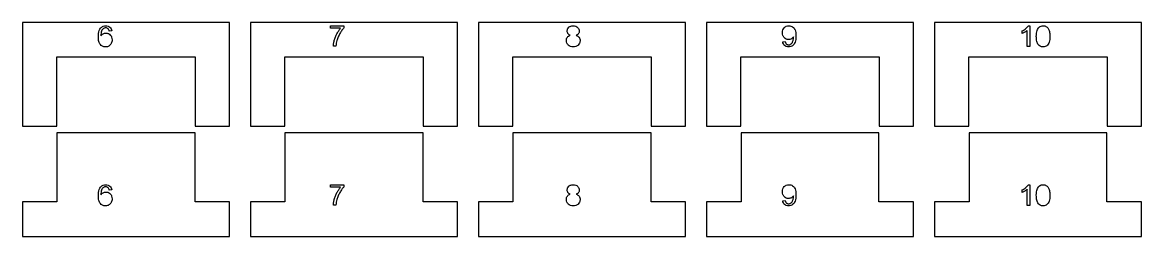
# Model space of a CAD drawing. Header units: millimetres. Extents: x 0 to 327, y -16 to 15.
# Drawn here: x 165 to 327, y -16 to 15 of the extents above; entities that cross this region are included whole.
import ezdxf

# ---------------------------------------------------------------- set-up
doc = ezdxf.new("R2010")
doc.units = ezdxf.units.MM
doc.layers.get('0').update_dxf_attribs({"linetype": 'CONTINUOUS'})

msp = doc.modelspace()

# ---------------------------------------------------------------- linework, layer by layer
for p, q in [((177.93, 13.77), (177.56, 13.74)), ((209.59, 14.15), (209.59, 14.5)), ((209.59, 14.5), (211.53, 14.5)), ((211.06, 14.15), (209.59, 14.15)), ((211.53, 14.5), (211.53, 14.21)), ((309.71, 13.4), (309.71, 13.76)), ((310.45, 11.5), (310.45, 13.85)), ((310.58, 14.51), (310.82, 14.51)), ((310.82, 14.51), (310.82, 11.5)), ((210.39, 11.54), (210.01, 11.54)), ((275.06, 12.19), (275.41, 12.23)), ((310.82, 11.5), (310.45, 11.5)), ((255.99, -1), (236.01, -1)), ((236.01, -1), (236.01, -10.98)), ((255.99, -10.98), (255.99, -1)), ((177.93, -9.23), (177.56, -9.26)), ((209.59, -8.85), (209.59, -8.5)), ((209.59, -8.5), (211.53, -8.5)), ((211.06, -8.85), (209.59, -8.85)), ((211.53, -8.5), (211.53, -8.79)), ((309.71, -9.6), (309.71, -9.24)), ((310.45, -11.5), (310.45, -9.15)), ((310.58, -8.49), (310.82, -8.49)), ((310.82, -8.49), (310.82, -11.5)), ((231, -10.98), (231, -16)), ((236.01, -10.98), (231, -10.98)), ((261, -10.98), (255.99, -10.98)), ((261, -16), (261, -10.98)), ((275.06, -10.81), (275.41, -10.77)), ((210.39, -11.46), (210.01, -11.46)), ((310.82, -11.5), (310.45, -11.5)), ((231, -16), (261, -16))]:
    msp.add_line(p, q)
for points in [[(195, 0), (195, 15), (180, 15), (165, 15), (165, 0), (170, 0), (170, 10), (180, 10), (190.01, 10), (190.01, 0)], [(228, 0), (228, 15), (213, 15), (198, 15), (198, 0), (202.99, 0), (202.99, 10.01), (213, 10.01), (223.01, 10.01), (223.01, 0)], [(261, 0), (261, 15), (246, 15), (231, 15), (231, 0), (235.98, 0), (235.98, 10.01), (246, 10.01), (256.02, 10.01), (256.02, 0)], [(294, 0), (294, 15), (279, 15), (264, 15), (264, 0), (268.98, 0), (268.98, 10.02), (279, 10.02), (289.02, 10.02), (289.02, 0)], [(327, 0), (327, 15), (312, 15), (297, 15), (297, 0), (301.98, 0), (301.98, 10.02), (312, 10.02), (322.03, 10.02), (322.03, 0)], [(165, -10.99), (165, -16), (195, -16), (195, -10.99), (190, -10.99), (190, -1), (180, -1), (170.01, -1), (170.01, -10.99)], [(198, -10.99), (198, -16), (228, -16), (228, -10.99), (222.99, -10.99), (222.99, -1), (213, -1), (203.01, -1), (203.01, -10.99)], [(264, -10.98), (264, -16), (294, -16), (294, -10.98), (288.98, -10.98), (288.98, -1), (279, -1), (269.02, -1), (269.02, -10.98)], [(297, -10.97), (297, -16), (327, -16), (327, -10.97), (321.98, -10.97), (321.98, -1), (312, -1), (302.03, -1), (302.03, -10.97)]]:
    msp.add_lwpolyline(points, close=True)
for points, knots in [([(176, 12.9), (176, 13.23), (176.03, 13.55), (176.18, 13.95), (176.24, 14.07), (176.32, 14.17)], [-0.1260836, -0.1260836, -0.1260836, -0.1260836, -0.0398076, -0.0398076, 0, 0, 0, 0]), ([(176.32, 14.17), (176.37, 14.23), (176.42, 14.28), (176.55, 14.37), (176.61, 14.41), (176.8, 14.49), (176.94, 14.51), (177.08, 14.51)], [-0.08647672, -0.08647672, -0.08647672, -0.08647672, -0.0634218, -0.0634218, -0.04107043, -0.04107043, 0, 0, 0, 0]), ([(176.47, 13.74), (176.43, 13.65), (176.41, 13.54), (176.37, 13.32), (176.37, 13.18), (176.37, 13.05)], [-0.06908144, -0.06908144, -0.06908144, -0.06908144, -0.03923898, -0.03923898, 0, 0, 0, 0]), ([(176.37, 13.05), (176.41, 13.11), (176.46, 13.17), (176.57, 13.27), (176.63, 13.31), (176.69, 13.35)], [-0.04501136, -0.04501136, -0.04501136, -0.04501136, -0.02187313, -0.02187313, 0, 0, 0, 0]), ([(176.74, 14.11), (176.68, 14.07), (176.63, 14.01), (176.54, 13.89), (176.5, 13.82), (176.47, 13.74)], [-0.04679737, -0.04679737, -0.04679737, -0.04679737, -0.02454831, -0.02454831, 0, 0, 0, 0]), ([(176.69, 13.35), (176.75, 13.38), (176.82, 13.4), (176.96, 13.44), (177.03, 13.45), (177.09, 13.45)], [-0.04207255, -0.04207255, -0.04207255, -0.04207255, -0.02091054, -0.02091054, 0, 0, 0, 0]), ([(177.05, 14.21), (177, 14.21), (176.94, 14.2), (176.84, 14.17), (176.79, 14.14), (176.74, 14.11)], [-0.03324179, -0.03324179, -0.03324179, -0.03324179, -0.01637163, -0.01637163, 0, 0, 0, 0]), ([(177.42, 14.05), (177.4, 14.08), (177.37, 14.1), (177.31, 14.14), (177.28, 14.16), (177.19, 14.2), (177.12, 14.21), (177.05, 14.21)], [-0.04154107, -0.04154107, -0.04154107, -0.04154107, -0.03080594, -0.03080594, -0.02048757, -0.02048757, 0, 0, 0, 0]), ([(177.08, 14.51), (177.19, 14.51), (177.29, 14.5), (177.49, 14.43), (177.58, 14.38), (177.66, 14.31)], [-0.06319054, -0.06319054, -0.06319054, -0.06319054, -0.03037039, -0.03037039, 0, 0, 0, 0]), ([(177.09, 13.45), (177.16, 13.45), (177.21, 13.44), (177.33, 13.42), (177.39, 13.4), (177.55, 13.33), (177.64, 13.26), (177.72, 13.17)], [-0.07082741, -0.07082741, -0.07082741, -0.07082741, -0.05274952, -0.05274952, -0.03532773, -0.03532773, 0, 0, 0, 0]), ([(177.56, 13.74), (177.55, 13.8), (177.53, 13.87), (177.48, 13.98), (177.45, 14.02), (177.42, 14.05)], [-0.03431315, -0.03431315, -0.03431315, -0.03431315, -0.01398404, -0.01398404, 0, 0, 0, 0]), ([(177.66, 14.31), (177.73, 14.25), (177.79, 14.17), (177.89, 13.98), (177.91, 13.87), (177.93, 13.77)], [-0.06304999, -0.06304999, -0.06304999, -0.06304999, -0.03272098, -0.03272098, 0, 0, 0, 0]), ([(177.72, 13.17), (177.76, 13.13), (177.8, 13.08), (177.87, 12.98), (177.89, 12.92), (177.96, 12.74), (177.98, 12.61), (177.98, 12.47)], [-0.0769339, -0.0769339, -0.0769339, -0.0769339, -0.05840818, -0.05840818, -0.03991398, -0.03991398, 0, 0, 0, 0]), ([(210.15, 12.39), (210.2, 12.56), (210.25, 12.73), (210.38, 13.05), (210.45, 13.21), (210.53, 13.36)], [-0.1042964, -0.1042964, -0.1042964, -0.1042964, -0.0523733, -0.0523733, 0, 0, 0, 0]), ([(210.53, 13.36), (210.61, 13.51), (210.7, 13.65), (210.87, 13.91), (210.96, 14.03), (211.06, 14.15)], [-0.09461424, -0.09461424, -0.09461424, -0.09461424, -0.04474279, -0.04474279, 0, 0, 0, 0]), ([(210.97, 13.4), (210.87, 13.24), (210.79, 13.07), (210.65, 12.72), (210.58, 12.54), (210.53, 12.36)], [-0.1130378, -0.1130378, -0.1130378, -0.1130378, -0.055954, -0.055954, 0, 0, 0, 0]), ([(211.53, 14.21), (211.43, 14.1), (211.34, 13.98), (211.15, 13.71), (211.05, 13.56), (210.97, 13.4)], [-0.09847218, -0.09847218, -0.09847218, -0.09847218, -0.05324229, -0.05324229, 0, 0, 0, 0]), ([(243.86, 13.74), (243.86, 13.79), (243.87, 13.85), (243.89, 13.95), (243.9, 14), (243.97, 14.14), (244.02, 14.22), (244.1, 14.29)], [-0.06208301, -0.06208301, -0.06208301, -0.06208301, -0.04578205, -0.04578205, -0.0301858, -0.0301858, 0, 0, 0, 0]), ([(243.97, 13.37), (243.94, 13.42), (243.91, 13.48), (243.87, 13.6), (243.86, 13.67), (243.86, 13.74)], [-0.03972553, -0.03972553, -0.03972553, -0.03972553, -0.02047824, -0.02047824, 0, 0, 0, 0]), ([(243.89, 12.86), (243.94, 12.92), (244, 12.98), (244.14, 13.07), (244.23, 13.1), (244.31, 13.13)], [-0.05143429, -0.05143429, -0.05143429, -0.05143429, -0.02656542, -0.02656542, 0, 0, 0, 0]), ([(244.31, 13.13), (244.24, 13.15), (244.17, 13.19), (244.06, 13.27), (244.01, 13.31), (243.97, 13.37)], [-0.04229939, -0.04229939, -0.04229939, -0.04229939, -0.01988422, -0.01988422, 0, 0, 0, 0]), ([(244.1, 14.29), (244.14, 14.33), (244.18, 14.36), (244.27, 14.42), (244.32, 14.44), (244.48, 14.5), (244.6, 14.51), (244.72, 14.51)], [-0.06831365, -0.06831365, -0.06831365, -0.06831365, -0.05218363, -0.05218363, -0.03585616, -0.03585616, 0, 0, 0, 0]), ([(244.72, 14.51), (244.85, 14.51), (244.98, 14.49), (245.19, 14.41), (245.28, 14.36), (245.36, 14.28)], [-0.06948448, -0.06948448, -0.06948448, -0.06948448, -0.03160888, -0.03160888, 0, 0, 0, 0]), ([(245.49, 13.37), (245.45, 13.31), (245.4, 13.27), (245.29, 13.19), (245.22, 13.15), (245.15, 13.13)], [-0.04163307, -0.04163307, -0.04163307, -0.04163307, -0.02197945, -0.02197945, 0, 0, 0, 0]), ([(245.15, 13.13), (245.24, 13.1), (245.32, 13.06), (245.47, 12.96), (245.53, 12.9), (245.57, 12.84)], [-0.05229136, -0.05229136, -0.05229136, -0.05229136, -0.02512242, -0.02512242, 0, 0, 0, 0]), ([(245.36, 14.28), (245.4, 14.25), (245.43, 14.21), (245.49, 14.12), (245.52, 14.07), (245.58, 13.93), (245.6, 13.83), (245.6, 13.73)], [-0.06272548, -0.06272548, -0.06272548, -0.06272548, -0.04630445, -0.04630445, -0.03059029, -0.03059029, 0, 0, 0, 0]), ([(245.6, 13.73), (245.6, 13.66), (245.59, 13.6), (245.55, 13.47), (245.52, 13.42), (245.49, 13.37)], [-0.03881682, -0.03881682, -0.03881682, -0.03881682, -0.01895231, -0.01895231, 0, 0, 0, 0]), ([(275, 13.5), (275, 13.65), (275.02, 13.79), (275.12, 14.04), (275.18, 14.15), (275.27, 14.23)], [-0.08094434, -0.08094434, -0.08094434, -0.08094434, -0.03690566, -0.03690566, 0, 0, 0, 0]), ([(275.26, 12.79), (275.22, 12.83), (275.18, 12.88), (275.11, 12.99), (275.09, 13.04), (275.02, 13.23), (275, 13.36), (275, 13.5)], [-0.07790572, -0.07790572, -0.07790572, -0.07790572, -0.05937723, -0.05937723, -0.04072077, -0.04072077, 0, 0, 0, 0]), ([(275.27, 14.23), (275.31, 14.28), (275.36, 14.32), (275.46, 14.39), (275.52, 14.42), (275.69, 14.49), (275.82, 14.51), (275.94, 14.51)], [-0.07553912, -0.07553912, -0.07553912, -0.07553912, -0.05667693, -0.05667693, -0.03836013, -0.03836013, 0, 0, 0, 0]), ([(275.94, 14.51), (276.04, 14.51), (276.13, 14.5), (276.31, 14.45), (276.4, 14.41), (276.48, 14.35)], [-0.05695142, -0.05695142, -0.05695142, -0.05695142, -0.02839419, -0.02839419, 0, 0, 0, 0]), ([(276.48, 14.35), (276.56, 14.3), (276.63, 14.24), (276.76, 14.09), (276.81, 14), (276.85, 13.91)], [-0.05930598, -0.05930598, -0.05930598, -0.05930598, -0.03032578, -0.03032578, 0, 0, 0, 0]), ([(276.85, 13.91), (276.89, 13.79), (276.92, 13.67), (276.96, 13.39), (276.97, 13.22), (276.97, 13.06)], [-0.0840028, -0.0840028, -0.0840028, -0.0840028, -0.04790048, -0.04790048, 0, 0, 0, 0]), ([(276.97, 13.06), (276.97, 12.89), (276.96, 12.71), (276.92, 12.41), (276.89, 12.27), (276.85, 12.15)], [-0.09168375, -0.09168375, -0.09168375, -0.09168375, -0.0405174, -0.0405174, 0, 0, 0, 0]), ([(309.71, 13.76), (309.81, 13.81), (309.91, 13.86), (310.09, 13.98), (310.18, 14.04), (310.25, 14.11)], [-0.06477115, -0.06477115, -0.06477115, -0.06477115, -0.03161234, -0.03161234, 0, 0, 0, 0]), ([(310.1, 13.59), (310.03, 13.55), (309.97, 13.52), (309.84, 13.45), (309.78, 13.43), (309.71, 13.4)], [-0.04296742, -0.04296742, -0.04296742, -0.04296742, -0.01979507, -0.01979507, 0, 0, 0, 0]), ([(310.45, 13.85), (310.4, 13.8), (310.35, 13.76), (310.23, 13.67), (310.17, 13.63), (310.1, 13.59)], [-0.04294682, -0.04294682, -0.04294682, -0.04294682, -0.0231401, -0.0231401, 0, 0, 0, 0]), ([(310.25, 14.11), (310.32, 14.17), (310.39, 14.24), (310.5, 14.38), (310.55, 14.44), (310.58, 14.51)], [-0.05174174, -0.05174174, -0.05174174, -0.05174174, -0.02356082, -0.02356082, 0, 0, 0, 0]), ([(311.76, 12.98), (311.76, 13.14), (311.77, 13.3), (311.81, 13.59), (311.83, 13.72), (311.87, 13.84)], [-0.08566603, -0.08566603, -0.08566603, -0.08566603, -0.0380683, -0.0380683, 0, 0, 0, 0]), ([(312.06, 11.76), (312.01, 11.83), (311.96, 11.9), (311.89, 12.06), (311.86, 12.16), (311.78, 12.48), (311.76, 12.74), (311.76, 12.98)], [-0.125683, -0.125683, -0.125683, -0.125683, -0.1004238, -0.1004238, -0.0715089, -0.0715089, 0, 0, 0, 0]), ([(311.87, 13.84), (311.91, 13.94), (311.95, 14.03), (312.06, 14.2), (312.12, 14.28), (312.2, 14.34)], [-0.06065754, -0.06065754, -0.06065754, -0.06065754, -0.0288051, -0.0288051, 0, 0, 0, 0]), ([(312.2, 14.34), (312.27, 14.4), (312.35, 14.44), (312.54, 14.5), (312.64, 14.51), (312.74, 14.51)], [-0.05865772, -0.05865772, -0.05865772, -0.05865772, -0.03046517, -0.03046517, 0, 0, 0, 0]), ([(312.74, 14.51), (312.82, 14.51), (312.89, 14.51), (313.04, 14.47), (313.1, 14.45), (313.16, 14.42)], [-0.04403059, -0.04403059, -0.04403059, -0.04403059, -0.02117019, -0.02117019, 0, 0, 0, 0]), ([(313.16, 14.42), (313.22, 14.38), (313.28, 14.34), (313.38, 14.25), (313.43, 14.19), (313.46, 14.13)], [-0.04177049, -0.04177049, -0.04177049, -0.04177049, -0.02116866, -0.02116866, 0, 0, 0, 0]), ([(313.46, 14.13), (313.51, 14.07), (313.54, 14), (313.6, 13.85), (313.63, 13.77), (313.65, 13.69)], [-0.04846793, -0.04846793, -0.04846793, -0.04846793, -0.02554963, -0.02554963, 0, 0, 0, 0]), ([(313.72, 12.98), (313.72, 12.82), (313.71, 12.66), (313.68, 12.38), (313.65, 12.25), (313.61, 12.13)], [-0.08527666, -0.08527666, -0.08527666, -0.08527666, -0.03797, -0.03797, 0, 0, 0, 0]), ([(313.65, 13.69), (313.68, 13.59), (313.69, 13.48), (313.71, 13.25), (313.72, 13.11), (313.72, 12.98)], [-0.07005192, -0.07005192, -0.07005192, -0.07005192, -0.03945361, -0.03945361, 0, 0, 0, 0]), ([(176.29, 11.79), (176.24, 11.85), (176.2, 11.91), (176.12, 12.06), (176.1, 12.15), (176.02, 12.45), (176, 12.68), (176, 12.9)], [-0.1158471, -0.1158471, -0.1158471, -0.1158471, -0.0923812, -0.0923812, -0.0657442, -0.0657442, 0, 0, 0, 0]), ([(177.04, 11.45), (176.96, 11.45), (176.88, 11.46), (176.73, 11.49), (176.66, 11.52), (176.47, 11.61), (176.37, 11.69), (176.29, 11.79)], [-0.08577266, -0.08577266, -0.08577266, -0.08577266, -0.06159233, -0.06159233, -0.0387063, -0.0387063, 0, 0, 0, 0]), ([(177.52, 11.58), (177.45, 11.53), (177.38, 11.5), (177.21, 11.46), (177.13, 11.45), (177.04, 11.45)], [-0.05088943, -0.05088943, -0.05088943, -0.05088943, -0.02595283, -0.02595283, 0, 0, 0, 0]), ([(177.86, 11.95), (177.82, 11.87), (177.77, 11.8), (177.66, 11.67), (177.6, 11.62), (177.52, 11.58)], [-0.05094907, -0.05094907, -0.05094907, -0.05094907, -0.02493867, -0.02493867, 0, 0, 0, 0]), ([(177.98, 12.47), (177.98, 12.38), (177.97, 12.29), (177.93, 12.11), (177.9, 12.03), (177.86, 11.95)], [-0.05460978, -0.05460978, -0.05460978, -0.05460978, -0.02703786, -0.02703786, 0, 0, 0, 0]), ([(210.01, 11.54), (210.01, 11.67), (210.03, 11.8), (210.08, 12.08), (210.11, 12.24), (210.15, 12.39)], [-0.08593679, -0.08593679, -0.08593679, -0.08593679, -0.04710549, -0.04710549, 0, 0, 0, 0]), ([(210.53, 12.36), (210.49, 12.23), (210.46, 12.1), (210.42, 11.83), (210.4, 11.68), (210.39, 11.54)], [-0.08379246, -0.08379246, -0.08379246, -0.08379246, -0.04330818, -0.04330818, 0, 0, 0, 0]), ([(243.74, 12.37), (243.74, 12.46), (243.75, 12.55), (243.8, 12.72), (243.84, 12.79), (243.89, 12.86)], [-0.05242443, -0.05242443, -0.05242443, -0.05242443, -0.02514165, -0.02514165, 0, 0, 0, 0]), ([(244.01, 11.71), (243.97, 11.75), (243.93, 11.8), (243.86, 11.9), (243.83, 11.95), (243.76, 12.12), (243.74, 12.24), (243.74, 12.37)], [-0.07354835, -0.07354835, -0.07354835, -0.07354835, -0.05512698, -0.05512698, -0.03727554, -0.03727554, 0, 0, 0, 0]), ([(244.73, 11.45), (244.59, 11.45), (244.45, 11.47), (244.2, 11.56), (244.1, 11.63), (244.01, 11.71)], [-0.07894813, -0.07894813, -0.07894813, -0.07894813, -0.03622457, -0.03622457, 0, 0, 0, 0]), ([(245.45, 11.71), (245.4, 11.67), (245.35, 11.63), (245.25, 11.56), (245.19, 11.54), (245, 11.47), (244.87, 11.45), (244.73, 11.45)], [-0.07848856, -0.07848856, -0.07848856, -0.07848856, -0.05976866, -0.05976866, -0.04096182, -0.04096182, 0, 0, 0, 0]), ([(245.72, 12.36), (245.72, 12.29), (245.71, 12.23), (245.69, 12.11), (245.67, 12.05), (245.6, 11.89), (245.53, 11.79), (245.45, 11.71)], [-0.07271909, -0.07271909, -0.07271909, -0.07271909, -0.05365954, -0.05365954, -0.03544913, -0.03544913, 0, 0, 0, 0]), ([(245.57, 12.84), (245.62, 12.77), (245.66, 12.7), (245.71, 12.53), (245.72, 12.45), (245.72, 12.36)], [-0.05117327, -0.05117327, -0.05117327, -0.05117327, -0.02632189, -0.02632189, 0, 0, 0, 0]), ([(275.32, 11.64), (275.25, 11.71), (275.19, 11.79), (275.1, 11.98), (275.07, 12.09), (275.06, 12.19)], [-0.06296642, -0.06296642, -0.06296642, -0.06296642, -0.03287304, -0.03287304, 0, 0, 0, 0]), ([(275.89, 12.52), (275.83, 12.52), (275.77, 12.52), (275.65, 12.55), (275.59, 12.56), (275.43, 12.63), (275.34, 12.7), (275.26, 12.79)], [-0.07108715, -0.07108715, -0.07108715, -0.07108715, -0.0527001, -0.0527001, -0.03504653, -0.03504653, 0, 0, 0, 0]), ([(275.9, 11.45), (275.79, 11.45), (275.68, 11.46), (275.48, 11.53), (275.4, 11.58), (275.32, 11.64)], [-0.06256606, -0.06256606, -0.06256606, -0.06256606, -0.02987314, -0.02987314, 0, 0, 0, 0]), ([(275.41, 12.23), (275.42, 12.14), (275.45, 12.06), (275.51, 11.94), (275.54, 11.9), (275.58, 11.86)], [-0.04055517, -0.04055517, -0.04055517, -0.04055517, -0.01521246, -0.01521246, 0, 0, 0, 0]), ([(275.58, 11.86), (275.62, 11.83), (275.67, 11.8), (275.78, 11.76), (275.85, 11.75), (275.91, 11.75)], [-0.0354937, -0.0354937, -0.0354937, -0.0354937, -0.01841183, -0.01841183, 0, 0, 0, 0]), ([(276.3, 12.63), (276.24, 12.59), (276.17, 12.56), (276.03, 12.53), (275.96, 12.52), (275.89, 12.52)], [-0.04358906, -0.04358906, -0.04358906, -0.04358906, -0.02185705, -0.02185705, 0, 0, 0, 0]), ([(276.48, 11.63), (276.39, 11.57), (276.31, 11.52), (276.11, 11.46), (276, 11.45), (275.9, 11.45)], [-0.06194052, -0.06194052, -0.06194052, -0.06194052, -0.03161334, -0.03161334, 0, 0, 0, 0]), ([(275.91, 11.75), (275.96, 11.75), (276.01, 11.76), (276.11, 11.78), (276.16, 11.8), (276.2, 11.83)], [-0.03131104, -0.03131104, -0.03131104, -0.03131104, -0.01517399, -0.01517399, 0, 0, 0, 0]), ([(276.2, 11.83), (276.25, 11.86), (276.29, 11.89), (276.36, 11.96), (276.39, 11.99), (276.41, 12.04)], [-0.02991428, -0.02991428, -0.02991428, -0.02991428, -0.01505125, -0.01505125, 0, 0, 0, 0]), ([(276.6, 12.91), (276.57, 12.85), (276.52, 12.8), (276.42, 12.7), (276.36, 12.66), (276.3, 12.63)], [-0.042161, -0.042161, -0.042161, -0.042161, -0.02138473, -0.02138473, 0, 0, 0, 0]), ([(276.41, 12.04), (276.44, 12.08), (276.47, 12.14), (276.51, 12.25), (276.53, 12.32), (276.55, 12.39)], [-0.03742588, -0.03742588, -0.03742588, -0.03742588, -0.02056809, -0.02056809, 0, 0, 0, 0]), ([(276.85, 12.15), (276.81, 12.04), (276.76, 11.94), (276.63, 11.76), (276.56, 11.69), (276.48, 11.63)], [-0.06505524, -0.06505524, -0.06505524, -0.06505524, -0.03113544, -0.03113544, 0, 0, 0, 0]), ([(276.55, 12.39), (276.57, 12.46), (276.58, 12.54), (276.6, 12.69), (276.61, 12.76), (276.61, 12.84)], [-0.04552852, -0.04552852, -0.04552852, -0.04552852, -0.02279853, -0.02279853, 0, 0, 0, 0]), ([(276.61, 12.84), (276.61, 12.85), (276.61, 12.86), (276.61, 12.88), (276.6, 12.9), (276.6, 12.91)], [-0.007080982, -0.007080982, -0.007080982, -0.007080982, -0.004183781, -0.004183781, 0, 0, 0, 0]), ([(312.74, 11.45), (312.66, 11.45), (312.58, 11.46), (312.43, 11.49), (312.37, 11.52), (312.21, 11.6), (312.13, 11.68), (312.06, 11.76)], [-0.07822729, -0.07822729, -0.07822729, -0.07822729, -0.05449147, -0.05449147, -0.03246286, -0.03246286, 0, 0, 0, 0]), ([(313.29, 11.63), (313.21, 11.57), (313.13, 11.52), (312.94, 11.46), (312.84, 11.45), (312.74, 11.45)], [-0.05889722, -0.05889722, -0.05889722, -0.05889722, -0.03061686, -0.03061686, 0, 0, 0, 0]), ([(313.61, 12.13), (313.58, 12.03), (313.53, 11.93), (313.42, 11.76), (313.36, 11.69), (313.29, 11.63)], [-0.06069472, -0.06069472, -0.06069472, -0.06069472, -0.02884715, -0.02884715, 0, 0, 0, 0]), ([(176, -10.1), (176, -9.77), (176.03, -9.45), (176.18, -9.05), (176.24, -8.93), (176.32, -8.83)], [-0.1260836, -0.1260836, -0.1260836, -0.1260836, -0.0398076, -0.0398076, 0, 0, 0, 0]), ([(176.32, -8.83), (176.37, -8.77), (176.42, -8.72), (176.55, -8.63), (176.61, -8.59), (176.8, -8.51), (176.94, -8.49), (177.08, -8.49)], [-0.08647672, -0.08647672, -0.08647672, -0.08647672, -0.0634218, -0.0634218, -0.04107043, -0.04107043, 0, 0, 0, 0]), ([(176.47, -9.26), (176.43, -9.35), (176.41, -9.46), (176.37, -9.68), (176.37, -9.82), (176.37, -9.95)], [-0.06908144, -0.06908144, -0.06908144, -0.06908144, -0.03923898, -0.03923898, 0, 0, 0, 0]), ([(176.37, -9.95), (176.41, -9.89), (176.46, -9.83), (176.57, -9.73), (176.63, -9.69), (176.69, -9.65)], [-0.04501136, -0.04501136, -0.04501136, -0.04501136, -0.02187313, -0.02187313, 0, 0, 0, 0]), ([(176.74, -8.89), (176.68, -8.93), (176.63, -8.99), (176.54, -9.11), (176.5, -9.18), (176.47, -9.26)], [-0.04679737, -0.04679737, -0.04679737, -0.04679737, -0.02454831, -0.02454831, 0, 0, 0, 0]), ([(176.69, -9.65), (176.75, -9.62), (176.82, -9.6), (176.96, -9.56), (177.03, -9.55), (177.09, -9.55)], [-0.04207255, -0.04207255, -0.04207255, -0.04207255, -0.02091054, -0.02091054, 0, 0, 0, 0]), ([(177.05, -8.79), (177, -8.79), (176.94, -8.8), (176.84, -8.83), (176.79, -8.86), (176.74, -8.89)], [-0.03324179, -0.03324179, -0.03324179, -0.03324179, -0.01637163, -0.01637163, 0, 0, 0, 0]), ([(177.42, -8.95), (177.4, -8.92), (177.37, -8.9), (177.31, -8.86), (177.28, -8.84), (177.19, -8.8), (177.12, -8.79), (177.05, -8.79)], [-0.04154107, -0.04154107, -0.04154107, -0.04154107, -0.03080594, -0.03080594, -0.02048757, -0.02048757, 0, 0, 0, 0]), ([(177.08, -8.49), (177.19, -8.49), (177.29, -8.5), (177.49, -8.57), (177.58, -8.62), (177.66, -8.69)], [-0.06319054, -0.06319054, -0.06319054, -0.06319054, -0.03037039, -0.03037039, 0, 0, 0, 0]), ([(177.09, -9.55), (177.16, -9.55), (177.21, -9.56), (177.33, -9.58), (177.39, -9.6), (177.55, -9.67), (177.64, -9.74), (177.72, -9.83)], [-0.07082741, -0.07082741, -0.07082741, -0.07082741, -0.05274952, -0.05274952, -0.03532773, -0.03532773, 0, 0, 0, 0]), ([(177.56, -9.26), (177.55, -9.2), (177.53, -9.13), (177.48, -9.02), (177.45, -8.98), (177.42, -8.95)], [-0.03431315, -0.03431315, -0.03431315, -0.03431315, -0.01398404, -0.01398404, 0, 0, 0, 0]), ([(177.66, -8.69), (177.73, -8.75), (177.79, -8.83), (177.89, -9.02), (177.91, -9.13), (177.93, -9.23)], [-0.06304999, -0.06304999, -0.06304999, -0.06304999, -0.03272098, -0.03272098, 0, 0, 0, 0]), ([(210.15, -10.61), (210.2, -10.44), (210.25, -10.27), (210.38, -9.95), (210.45, -9.79), (210.53, -9.64)], [-0.1042964, -0.1042964, -0.1042964, -0.1042964, -0.0523733, -0.0523733, 0, 0, 0, 0]), ([(210.53, -9.64), (210.61, -9.49), (210.7, -9.35), (210.87, -9.09), (210.96, -8.97), (211.06, -8.85)], [-0.09461424, -0.09461424, -0.09461424, -0.09461424, -0.04474279, -0.04474279, 0, 0, 0, 0]), ([(210.97, -9.6), (210.87, -9.76), (210.79, -9.93), (210.65, -10.28), (210.58, -10.46), (210.53, -10.64)], [-0.1130378, -0.1130378, -0.1130378, -0.1130378, -0.055954, -0.055954, 0, 0, 0, 0]), ([(211.53, -8.79), (211.43, -8.9), (211.34, -9.02), (211.15, -9.29), (211.05, -9.44), (210.97, -9.6)], [-0.09847218, -0.09847218, -0.09847218, -0.09847218, -0.05324229, -0.05324229, 0, 0, 0, 0]), ([(243.86, -9.26), (243.86, -9.21), (243.87, -9.15), (243.89, -9.05), (243.9, -9), (243.97, -8.86), (244.02, -8.78), (244.1, -8.71)], [-0.06208301, -0.06208301, -0.06208301, -0.06208301, -0.04578205, -0.04578205, -0.0301858, -0.0301858, 0, 0, 0, 0]), ([(243.97, -9.63), (243.94, -9.58), (243.91, -9.52), (243.87, -9.4), (243.86, -9.33), (243.86, -9.26)], [-0.03972553, -0.03972553, -0.03972553, -0.03972553, -0.02047824, -0.02047824, 0, 0, 0, 0]), ([(244.31, -9.87), (244.24, -9.85), (244.17, -9.81), (244.06, -9.73), (244.01, -9.69), (243.97, -9.63)], [-0.04229939, -0.04229939, -0.04229939, -0.04229939, -0.01988422, -0.01988422, 0, 0, 0, 0]), ([(244.1, -8.71), (244.14, -8.67), (244.18, -8.64), (244.27, -8.58), (244.32, -8.56), (244.48, -8.5), (244.6, -8.49), (244.72, -8.49)], [-0.06831365, -0.06831365, -0.06831365, -0.06831365, -0.05218363, -0.05218363, -0.03585616, -0.03585616, 0, 0, 0, 0]), ([(244.72, -8.49), (244.85, -8.49), (244.98, -8.51), (245.19, -8.59), (245.28, -8.64), (245.36, -8.72)], [-0.06948448, -0.06948448, -0.06948448, -0.06948448, -0.03160888, -0.03160888, 0, 0, 0, 0]), ([(245.49, -9.63), (245.45, -9.69), (245.4, -9.73), (245.29, -9.81), (245.22, -9.85), (245.15, -9.87)], [-0.04163307, -0.04163307, -0.04163307, -0.04163307, -0.02197945, -0.02197945, 0, 0, 0, 0]), ([(245.36, -8.72), (245.4, -8.75), (245.43, -8.79), (245.49, -8.88), (245.52, -8.93), (245.58, -9.07), (245.6, -9.17), (245.6, -9.27)], [-0.06272548, -0.06272548, -0.06272548, -0.06272548, -0.04630445, -0.04630445, -0.03059029, -0.03059029, 0, 0, 0, 0]), ([(245.6, -9.27), (245.6, -9.34), (245.59, -9.4), (245.55, -9.53), (245.52, -9.58), (245.49, -9.63)], [-0.03881682, -0.03881682, -0.03881682, -0.03881682, -0.01895231, -0.01895231, 0, 0, 0, 0]), ([(275, -9.5), (275, -9.35), (275.02, -9.21), (275.12, -8.96), (275.18, -8.85), (275.27, -8.77)], [-0.08094434, -0.08094434, -0.08094434, -0.08094434, -0.03690566, -0.03690566, 0, 0, 0, 0]), ([(275.26, -10.21), (275.22, -10.17), (275.18, -10.12), (275.11, -10.01), (275.09, -9.96), (275.02, -9.77), (275, -9.64), (275, -9.5)], [-0.07790572, -0.07790572, -0.07790572, -0.07790572, -0.05937723, -0.05937723, -0.04072077, -0.04072077, 0, 0, 0, 0]), ([(275.27, -8.77), (275.31, -8.72), (275.36, -8.68), (275.46, -8.61), (275.52, -8.58), (275.69, -8.51), (275.82, -8.49), (275.94, -8.49)], [-0.07553912, -0.07553912, -0.07553912, -0.07553912, -0.05667693, -0.05667693, -0.03836013, -0.03836013, 0, 0, 0, 0]), ([(275.94, -8.49), (276.04, -8.49), (276.13, -8.5), (276.31, -8.55), (276.4, -8.59), (276.48, -8.65)], [-0.05695142, -0.05695142, -0.05695142, -0.05695142, -0.02839419, -0.02839419, 0, 0, 0, 0]), ([(276.48, -8.65), (276.56, -8.7), (276.63, -8.76), (276.76, -8.91), (276.81, -9), (276.85, -9.09)], [-0.05930598, -0.05930598, -0.05930598, -0.05930598, -0.03032578, -0.03032578, 0, 0, 0, 0]), ([(276.85, -9.09), (276.89, -9.21), (276.92, -9.33), (276.96, -9.61), (276.97, -9.78), (276.97, -9.94)], [-0.0840028, -0.0840028, -0.0840028, -0.0840028, -0.04790048, -0.04790048, 0, 0, 0, 0]), ([(309.71, -9.24), (309.81, -9.19), (309.91, -9.14), (310.09, -9.02), (310.18, -8.96), (310.25, -8.89)], [-0.06477115, -0.06477115, -0.06477115, -0.06477115, -0.03161234, -0.03161234, 0, 0, 0, 0]), ([(310.1, -9.41), (310.03, -9.45), (309.97, -9.48), (309.84, -9.55), (309.78, -9.57), (309.71, -9.6)], [-0.04296742, -0.04296742, -0.04296742, -0.04296742, -0.01979507, -0.01979507, 0, 0, 0, 0]), ([(310.45, -9.15), (310.4, -9.2), (310.35, -9.24), (310.23, -9.33), (310.17, -9.37), (310.1, -9.41)], [-0.04294682, -0.04294682, -0.04294682, -0.04294682, -0.0231401, -0.0231401, 0, 0, 0, 0]), ([(310.25, -8.89), (310.32, -8.83), (310.39, -8.76), (310.5, -8.62), (310.55, -8.56), (310.58, -8.49)], [-0.05174174, -0.05174174, -0.05174174, -0.05174174, -0.02356082, -0.02356082, 0, 0, 0, 0]), ([(311.76, -10.02), (311.76, -9.86), (311.77, -9.7), (311.81, -9.41), (311.83, -9.28), (311.87, -9.16)], [-0.08566603, -0.08566603, -0.08566603, -0.08566603, -0.0380683, -0.0380683, 0, 0, 0, 0]), ([(311.87, -9.16), (311.91, -9.06), (311.95, -8.97), (312.06, -8.8), (312.12, -8.72), (312.2, -8.66)], [-0.06065754, -0.06065754, -0.06065754, -0.06065754, -0.0288051, -0.0288051, 0, 0, 0, 0]), ([(312.2, -8.66), (312.27, -8.6), (312.35, -8.56), (312.54, -8.5), (312.64, -8.49), (312.74, -8.49)], [-0.05865772, -0.05865772, -0.05865772, -0.05865772, -0.03046517, -0.03046517, 0, 0, 0, 0]), ([(312.74, -8.49), (312.82, -8.49), (312.89, -8.49), (313.04, -8.53), (313.1, -8.55), (313.16, -8.58)], [-0.04403059, -0.04403059, -0.04403059, -0.04403059, -0.02117019, -0.02117019, 0, 0, 0, 0]), ([(313.16, -8.58), (313.22, -8.62), (313.28, -8.66), (313.38, -8.75), (313.43, -8.81), (313.46, -8.87)], [-0.04177049, -0.04177049, -0.04177049, -0.04177049, -0.02116866, -0.02116866, 0, 0, 0, 0]), ([(313.46, -8.87), (313.51, -8.93), (313.54, -9), (313.6, -9.15), (313.63, -9.23), (313.65, -9.31)], [-0.04846793, -0.04846793, -0.04846793, -0.04846793, -0.02554963, -0.02554963, 0, 0, 0, 0]), ([(313.65, -9.31), (313.68, -9.41), (313.69, -9.52), (313.71, -9.75), (313.72, -9.89), (313.72, -10.02)], [-0.07005192, -0.07005192, -0.07005192, -0.07005192, -0.03945361, -0.03945361, 0, 0, 0, 0]), ([(176.29, -11.21), (176.24, -11.15), (176.2, -11.09), (176.12, -10.94), (176.1, -10.85), (176.02, -10.55), (176, -10.32), (176, -10.1)], [-0.1158471, -0.1158471, -0.1158471, -0.1158471, -0.0923812, -0.0923812, -0.0657442, -0.0657442, 0, 0, 0, 0]), ([(177.04, -11.55), (176.96, -11.55), (176.88, -11.54), (176.73, -11.51), (176.66, -11.48), (176.47, -11.39), (176.37, -11.31), (176.29, -11.21)], [-0.08577266, -0.08577266, -0.08577266, -0.08577266, -0.06159233, -0.06159233, -0.0387063, -0.0387063, 0, 0, 0, 0]), ([(177.86, -11.05), (177.82, -11.13), (177.77, -11.2), (177.66, -11.33), (177.6, -11.38), (177.52, -11.42)], [-0.05094907, -0.05094907, -0.05094907, -0.05094907, -0.02493867, -0.02493867, 0, 0, 0, 0]), ([(177.72, -9.83), (177.76, -9.87), (177.8, -9.92), (177.87, -10.02), (177.89, -10.08), (177.96, -10.26), (177.98, -10.39), (177.98, -10.53)], [-0.0769339, -0.0769339, -0.0769339, -0.0769339, -0.05840818, -0.05840818, -0.03991398, -0.03991398, 0, 0, 0, 0]), ([(177.98, -10.53), (177.98, -10.62), (177.97, -10.71), (177.93, -10.89), (177.9, -10.97), (177.86, -11.05)], [-0.05460978, -0.05460978, -0.05460978, -0.05460978, -0.02703786, -0.02703786, 0, 0, 0, 0]), ([(210.01, -11.46), (210.01, -11.33), (210.03, -11.2), (210.08, -10.92), (210.11, -10.76), (210.15, -10.61)], [-0.08593679, -0.08593679, -0.08593679, -0.08593679, -0.04710549, -0.04710549, 0, 0, 0, 0]), ([(210.53, -10.64), (210.49, -10.77), (210.46, -10.9), (210.42, -11.17), (210.4, -11.32), (210.39, -11.46)], [-0.08379246, -0.08379246, -0.08379246, -0.08379246, -0.04330818, -0.04330818, 0, 0, 0, 0]), ([(243.74, -10.63), (243.74, -10.54), (243.75, -10.45), (243.8, -10.28), (243.84, -10.21), (243.89, -10.14)], [-0.05242443, -0.05242443, -0.05242443, -0.05242443, -0.02514165, -0.02514165, 0, 0, 0, 0]), ([(244.01, -11.29), (243.97, -11.25), (243.93, -11.2), (243.86, -11.1), (243.83, -11.05), (243.76, -10.88), (243.74, -10.76), (243.74, -10.63)], [-0.07354835, -0.07354835, -0.07354835, -0.07354835, -0.05512698, -0.05512698, -0.03727554, -0.03727554, 0, 0, 0, 0]), ([(243.89, -10.14), (243.94, -10.08), (244, -10.02), (244.14, -9.93), (244.23, -9.9), (244.31, -9.87)], [-0.05143429, -0.05143429, -0.05143429, -0.05143429, -0.02656542, -0.02656542, 0, 0, 0, 0]), ([(244.73, -11.55), (244.59, -11.55), (244.45, -11.53), (244.2, -11.44), (244.1, -11.37), (244.01, -11.29)], [-0.07894813, -0.07894813, -0.07894813, -0.07894813, -0.03622457, -0.03622457, 0, 0, 0, 0]), ([(245.45, -11.29), (245.4, -11.33), (245.35, -11.37), (245.25, -11.44), (245.19, -11.46), (245, -11.53), (244.87, -11.55), (244.73, -11.55)], [-0.07848856, -0.07848856, -0.07848856, -0.07848856, -0.05976866, -0.05976866, -0.04096182, -0.04096182, 0, 0, 0, 0]), ([(245.15, -9.87), (245.24, -9.9), (245.32, -9.94), (245.47, -10.04), (245.53, -10.1), (245.57, -10.16)], [-0.05229136, -0.05229136, -0.05229136, -0.05229136, -0.02512242, -0.02512242, 0, 0, 0, 0]), ([(245.72, -10.64), (245.72, -10.71), (245.71, -10.77), (245.69, -10.89), (245.67, -10.95), (245.6, -11.11), (245.53, -11.21), (245.45, -11.29)], [-0.07271909, -0.07271909, -0.07271909, -0.07271909, -0.05365954, -0.05365954, -0.03544913, -0.03544913, 0, 0, 0, 0]), ([(245.57, -10.16), (245.62, -10.23), (245.66, -10.3), (245.71, -10.47), (245.72, -10.55), (245.72, -10.64)], [-0.05117327, -0.05117327, -0.05117327, -0.05117327, -0.02632189, -0.02632189, 0, 0, 0, 0]), ([(275.32, -11.36), (275.25, -11.29), (275.19, -11.21), (275.1, -11.02), (275.07, -10.91), (275.06, -10.81)], [-0.06296642, -0.06296642, -0.06296642, -0.06296642, -0.03287304, -0.03287304, 0, 0, 0, 0]), ([(275.89, -10.48), (275.83, -10.48), (275.77, -10.48), (275.65, -10.45), (275.59, -10.44), (275.43, -10.37), (275.34, -10.3), (275.26, -10.21)], [-0.07108715, -0.07108715, -0.07108715, -0.07108715, -0.0527001, -0.0527001, -0.03504653, -0.03504653, 0, 0, 0, 0]), ([(275.41, -10.77), (275.42, -10.86), (275.45, -10.94), (275.51, -11.06), (275.54, -11.1), (275.58, -11.14)], [-0.04055517, -0.04055517, -0.04055517, -0.04055517, -0.01521246, -0.01521246, 0, 0, 0, 0]), ([(275.58, -11.14), (275.62, -11.17), (275.67, -11.2), (275.78, -11.24), (275.85, -11.25), (275.91, -11.25)], [-0.0354937, -0.0354937, -0.0354937, -0.0354937, -0.01841183, -0.01841183, 0, 0, 0, 0]), ([(276.3, -10.37), (276.24, -10.41), (276.17, -10.44), (276.03, -10.47), (275.96, -10.48), (275.89, -10.48)], [-0.04358906, -0.04358906, -0.04358906, -0.04358906, -0.02185705, -0.02185705, 0, 0, 0, 0]), ([(275.91, -11.25), (275.96, -11.25), (276.01, -11.24), (276.11, -11.22), (276.16, -11.2), (276.2, -11.17)], [-0.03131104, -0.03131104, -0.03131104, -0.03131104, -0.01517399, -0.01517399, 0, 0, 0, 0]), ([(276.2, -11.17), (276.25, -11.14), (276.29, -11.11), (276.36, -11.04), (276.39, -11.01), (276.41, -10.96)], [-0.02991428, -0.02991428, -0.02991428, -0.02991428, -0.01505125, -0.01505125, 0, 0, 0, 0]), ([(276.6, -10.09), (276.57, -10.15), (276.52, -10.2), (276.42, -10.3), (276.36, -10.34), (276.3, -10.37)], [-0.042161, -0.042161, -0.042161, -0.042161, -0.02138473, -0.02138473, 0, 0, 0, 0]), ([(276.41, -10.96), (276.44, -10.92), (276.47, -10.86), (276.51, -10.75), (276.53, -10.68), (276.55, -10.61)], [-0.03742588, -0.03742588, -0.03742588, -0.03742588, -0.02056809, -0.02056809, 0, 0, 0, 0]), ([(276.85, -10.85), (276.81, -10.96), (276.76, -11.06), (276.63, -11.24), (276.56, -11.31), (276.48, -11.37)], [-0.06505524, -0.06505524, -0.06505524, -0.06505524, -0.03113544, -0.03113544, 0, 0, 0, 0]), ([(276.55, -10.61), (276.57, -10.54), (276.58, -10.46), (276.6, -10.31), (276.61, -10.24), (276.61, -10.16)], [-0.04552852, -0.04552852, -0.04552852, -0.04552852, -0.02279853, -0.02279853, 0, 0, 0, 0]), ([(276.61, -10.16), (276.61, -10.15), (276.61, -10.14), (276.61, -10.12), (276.6, -10.1), (276.6, -10.09)], [-0.007080982, -0.007080982, -0.007080982, -0.007080982, -0.004183781, -0.004183781, 0, 0, 0, 0]), ([(276.97, -9.94), (276.97, -10.11), (276.96, -10.29), (276.92, -10.59), (276.89, -10.73), (276.85, -10.85)], [-0.09168375, -0.09168375, -0.09168375, -0.09168375, -0.0405174, -0.0405174, 0, 0, 0, 0]), ([(312.06, -11.24), (312.01, -11.17), (311.96, -11.1), (311.89, -10.94), (311.86, -10.84), (311.78, -10.52), (311.76, -10.26), (311.76, -10.02)], [-0.125683, -0.125683, -0.125683, -0.125683, -0.1004238, -0.1004238, -0.0715089, -0.0715089, 0, 0, 0, 0]), ([(312.74, -11.55), (312.66, -11.55), (312.58, -11.54), (312.43, -11.51), (312.37, -11.48), (312.21, -11.4), (312.13, -11.32), (312.06, -11.24)], [-0.07822729, -0.07822729, -0.07822729, -0.07822729, -0.05449147, -0.05449147, -0.03246286, -0.03246286, 0, 0, 0, 0]), ([(313.61, -10.87), (313.58, -10.97), (313.53, -11.07), (313.42, -11.24), (313.36, -11.31), (313.29, -11.37)], [-0.06069472, -0.06069472, -0.06069472, -0.06069472, -0.02884715, -0.02884715, 0, 0, 0, 0]), ([(313.72, -10.02), (313.72, -10.18), (313.71, -10.34), (313.68, -10.62), (313.65, -10.75), (313.61, -10.87)], [-0.08527666, -0.08527666, -0.08527666, -0.08527666, -0.03797, -0.03797, 0, 0, 0, 0]), ([(177.52, -11.42), (177.45, -11.47), (177.38, -11.5), (177.21, -11.54), (177.13, -11.55), (177.04, -11.55)], [-0.05088943, -0.05088943, -0.05088943, -0.05088943, -0.02595283, -0.02595283, 0, 0, 0, 0]), ([(275.9, -11.55), (275.79, -11.55), (275.68, -11.54), (275.48, -11.47), (275.4, -11.42), (275.32, -11.36)], [-0.06256606, -0.06256606, -0.06256606, -0.06256606, -0.02987314, -0.02987314, 0, 0, 0, 0]), ([(276.48, -11.37), (276.39, -11.43), (276.31, -11.48), (276.11, -11.54), (276, -11.55), (275.9, -11.55)], [-0.06194052, -0.06194052, -0.06194052, -0.06194052, -0.03161334, -0.03161334, 0, 0, 0, 0]), ([(313.29, -11.37), (313.21, -11.43), (313.13, -11.48), (312.94, -11.54), (312.84, -11.55), (312.74, -11.55)], [-0.05889722, -0.05889722, -0.05889722, -0.05889722, -0.03061686, -0.03061686, 0, 0, 0, 0])]:
    msp.add_open_spline(points, degree=3, knots=knots)

doc.saveas('drawing.dxf')
